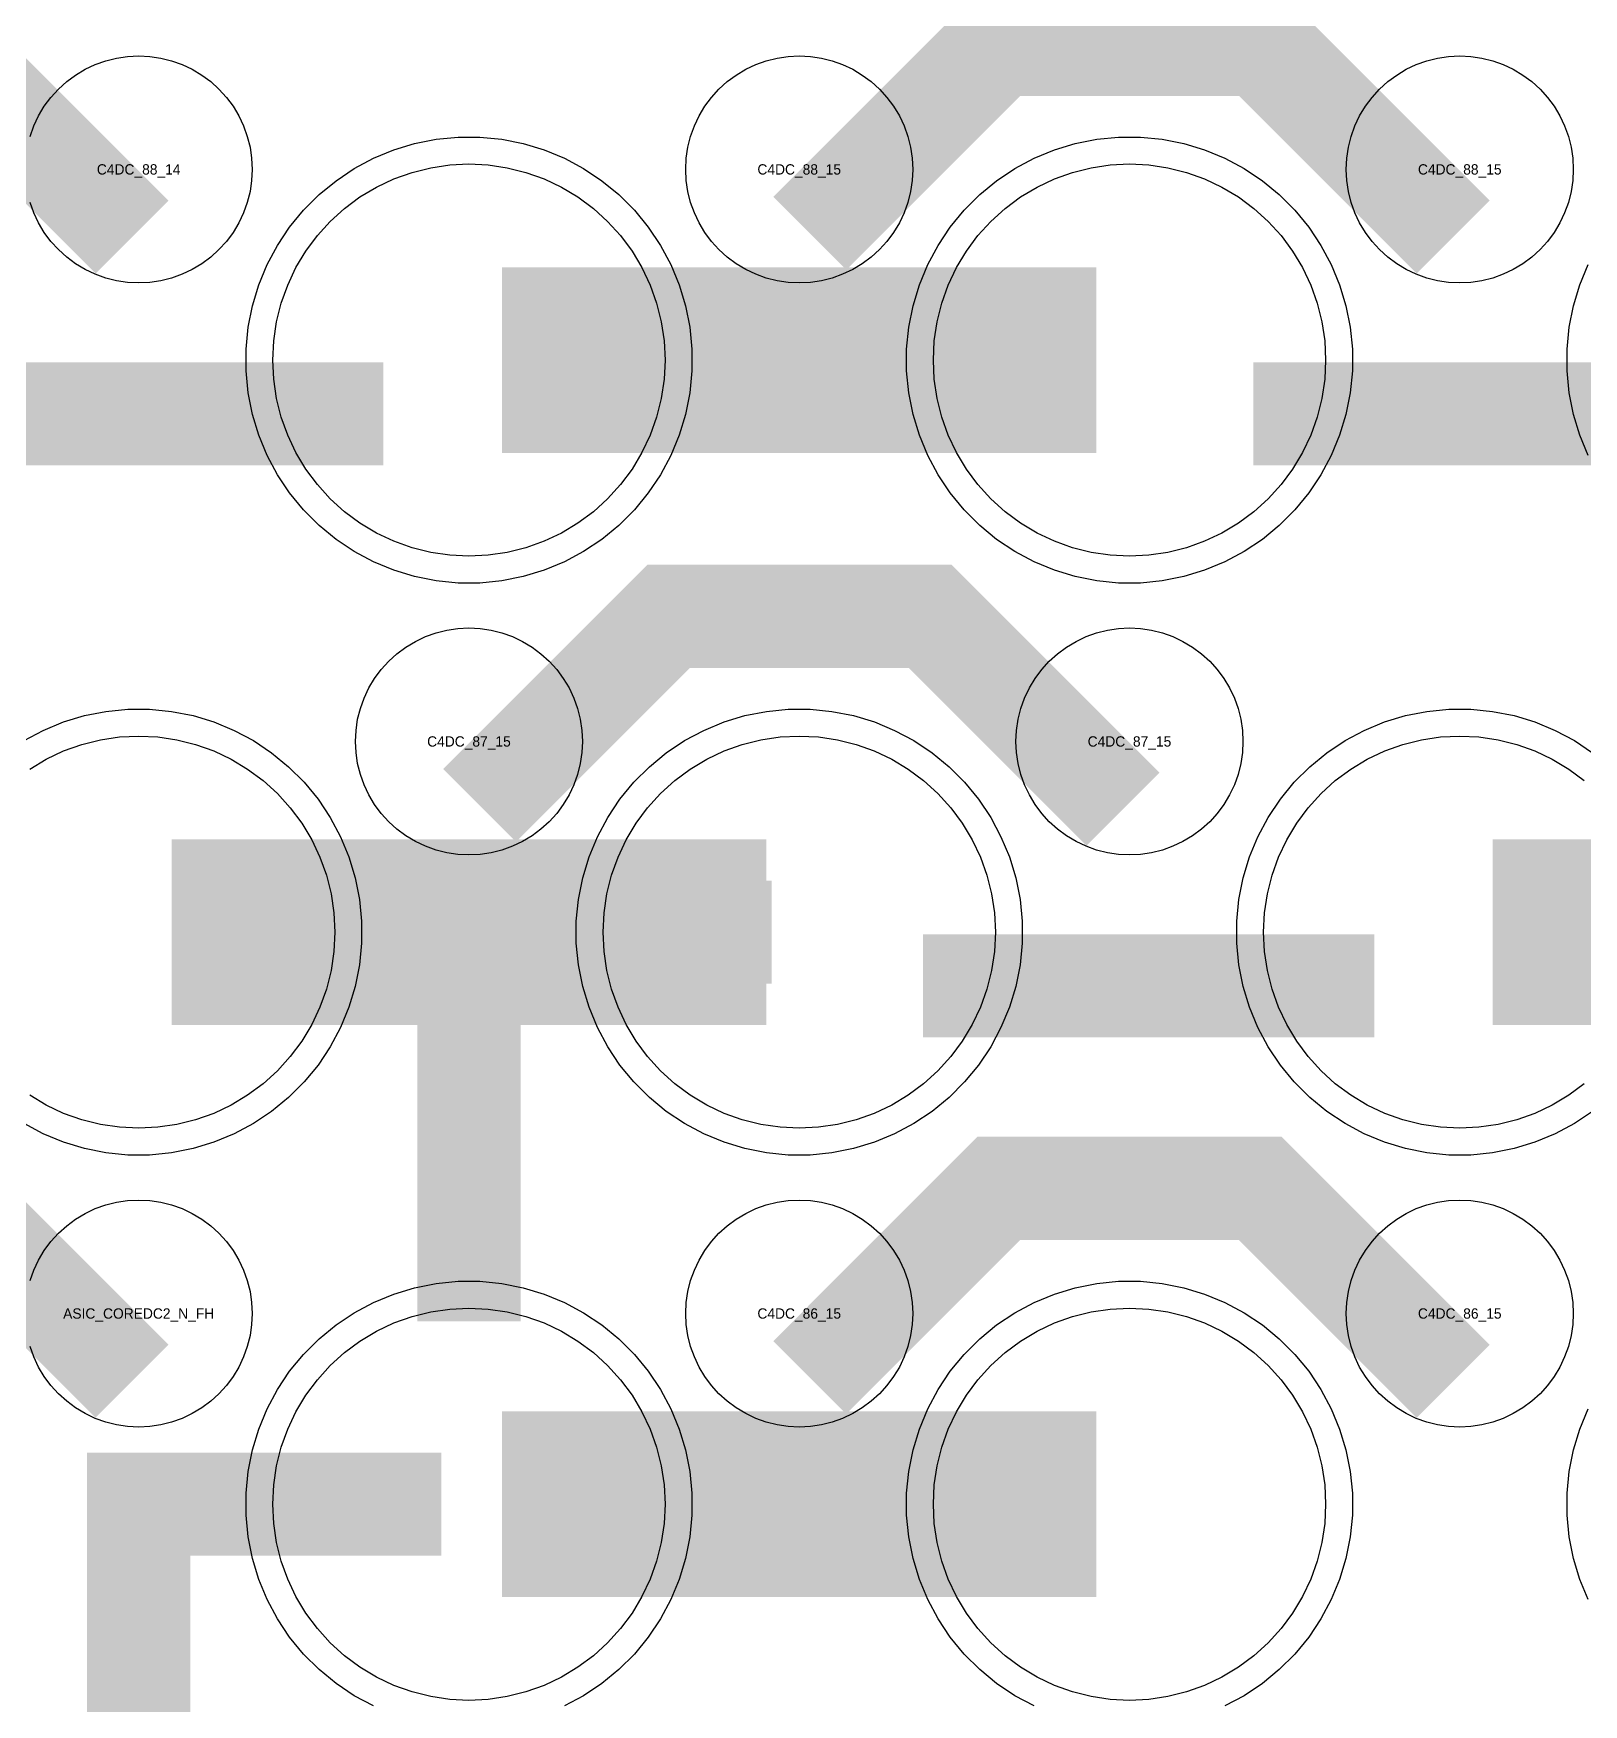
# Model space of a CAD drawing. Extents: x -11880 to 11880, y -14992 to 14992.
# Drawn here: x -7305.5 to -6930, y -2971.6 to -2566.8 of the extents above; entities that cross this region are included whole.
import ezdxf
from ezdxf.enums import TextEntityAlignment as Align

# ---------------------------------------------------------------- set-up
doc = ezdxf.new("R2010")
doc.units = 0
doc.header["$MEASUREMENT"] = 0
for name, color, linetype in [('GDS_775_DT_237', 138, 'CONTINUOUS'), ('RDL1_FS', 34, 'CONTINUOUS'), ('RDL_BS', 160, 'CONTINUOUS')]:
    doc.layers.add(name, color=color, linetype=linetype)

msp = doc.modelspace()

# ---------------------------------------------------------------- linework, layer by layer
at = {"layer": 'RDL1_FS'}
for points in [[(-7200, -2693.434), (-7204.657, -2693.205), (-7209.268, -2692.521), (-7213.791, -2691.389), (-7218.181, -2689.817), (-7222.395, -2687.825), (-7226.395, -2685.427), (-7230.14, -2682.649), (-7233.594, -2679.519), (-7236.724, -2676.065), (-7239.502, -2672.32), (-7241.9, -2668.32), (-7243.892, -2664.106), (-7245.464, -2659.716), (-7246.596, -2655.193), (-7247.28, -2650.582), (-7247.509, -2645.925), (-7247.28, -2641.268), (-7246.596, -2636.657), (-7245.464, -2632.134), (-7243.892, -2627.744), (-7241.9, -2623.53), (-7239.502, -2619.53), (-7236.724, -2615.785), (-7233.594, -2612.331), (-7230.14, -2609.201), (-7226.395, -2606.423), (-7222.395, -2604.025), (-7218.181, -2602.033), (-7213.791, -2600.461), (-7209.268, -2599.329), (-7204.657, -2598.645), (-7200, -2598.416), (-7195.343, -2598.645), (-7190.732, -2599.329), (-7186.209, -2600.461), (-7181.819, -2602.033), (-7177.605, -2604.025), (-7173.605, -2606.423), (-7169.86, -2609.201), (-7166.406, -2612.331), (-7163.276, -2615.785), (-7160.498, -2619.53), (-7158.1, -2623.53), (-7156.108, -2627.744), (-7154.536, -2632.134), (-7153.404, -2636.657), (-7152.72, -2641.268), (-7152.491, -2645.925), (-7152.72, -2650.582), (-7153.404, -2655.193), (-7154.536, -2659.716), (-7156.108, -2664.106), (-7158.1, -2668.32), (-7160.498, -2672.32), (-7163.276, -2676.065), (-7166.406, -2679.519), (-7169.86, -2682.649), (-7173.605, -2685.427), (-7177.605, -2687.825), (-7181.819, -2689.817), (-7186.209, -2691.389), (-7190.732, -2692.521), (-7195.343, -2693.205)], [(-7040, -2693.434), (-7044.657, -2693.205), (-7049.268, -2692.521), (-7053.791, -2691.389), (-7058.181, -2689.817), (-7062.395, -2687.825), (-7066.395, -2685.427), (-7070.14, -2682.649), (-7073.594, -2679.519), (-7076.724, -2676.065), (-7079.502, -2672.32), (-7081.9, -2668.32), (-7083.892, -2664.106), (-7085.464, -2659.716), (-7086.596, -2655.193), (-7087.28, -2650.582), (-7087.509, -2645.925), (-7087.28, -2641.268), (-7086.596, -2636.657), (-7085.464, -2632.134), (-7083.892, -2627.744), (-7081.9, -2623.53), (-7079.502, -2619.53), (-7076.724, -2615.785), (-7073.594, -2612.331), (-7070.14, -2609.201), (-7066.395, -2606.423), (-7062.395, -2604.025), (-7058.181, -2602.033), (-7053.791, -2600.461), (-7049.268, -2599.329), (-7044.657, -2598.645), (-7040, -2598.416), (-7035.343, -2598.645), (-7030.732, -2599.329), (-7026.209, -2600.461), (-7021.819, -2602.033), (-7017.605, -2604.025), (-7013.605, -2606.423), (-7009.86, -2609.201), (-7006.406, -2612.331), (-7003.276, -2615.785), (-7000.498, -2619.53), (-6998.1, -2623.53), (-6996.108, -2627.744), (-6994.536, -2632.134), (-6993.404, -2636.657), (-6992.72, -2641.268), (-6992.491, -2645.925), (-6992.72, -2650.582), (-6993.404, -2655.193), (-6994.536, -2659.716), (-6996.108, -2664.106), (-6998.1, -2668.32), (-7000.498, -2672.32), (-7003.276, -2676.065), (-7006.406, -2679.519), (-7009.86, -2682.649), (-7013.605, -2685.427), (-7017.605, -2687.825), (-7021.819, -2689.817), (-7026.209, -2691.389), (-7030.732, -2692.521), (-7035.343, -2693.205)]]:
    msp.add_lwpolyline(points, close=True, dxfattribs=at)
for points in [[(-7191.998, -2645.925, 45, 45, 0), (-7119.998, -2645.925, 45, 45, 0)], [(-7119.998, -2645.925, 45, 45, 0), (-7047.998, -2645.925, 45, 45, 0)]]:
    msp.add_lwpolyline(points, format="xyseb", dxfattribs=at)
at = {"layer": 'RDL1_FS', "color": 11, "true_color": 0xf27172}
for points in [[(-7306.395, -2744.988), (-7302.395, -2742.59), (-7298.181, -2740.598), (-7293.791, -2739.026), (-7289.268, -2737.894), (-7284.657, -2737.21), (-7280, -2736.981), (-7275.343, -2737.21), (-7270.732, -2737.894), (-7266.209, -2739.026), (-7261.819, -2740.598), (-7257.605, -2742.59), (-7253.605, -2744.988), (-7249.86, -2747.766), (-7246.406, -2750.896), (-7243.276, -2754.35), (-7240.498, -2758.095), (-7238.1, -2762.095), (-7236.108, -2766.309), (-7234.536, -2770.699), (-7233.404, -2775.222), (-7232.72, -2779.833), (-7232.491, -2784.49), (-7232.72, -2789.147), (-7233.404, -2793.758), (-7234.536, -2798.281), (-7236.108, -2802.671), (-7238.1, -2806.885), (-7240.498, -2810.885), (-7243.276, -2814.63), (-7246.406, -2818.084), (-7249.86, -2821.214), (-7253.605, -2823.992), (-7257.605, -2826.39), (-7261.819, -2828.382), (-7266.209, -2829.954), (-7270.732, -2831.086), (-7275.343, -2831.77), (-7280, -2831.999), (-7284.657, -2831.77), (-7289.268, -2831.086), (-7293.791, -2829.954), (-7298.181, -2828.382), (-7302.395, -2826.39), (-7306.395, -2823.992)], [(-6929.86, -2821.214), (-6933.605, -2823.992), (-6937.605, -2826.39), (-6941.819, -2828.382), (-6946.209, -2829.954), (-6950.732, -2831.086), (-6955.343, -2831.77), (-6960, -2831.999), (-6964.657, -2831.77), (-6969.268, -2831.086), (-6973.791, -2829.954), (-6978.181, -2828.382), (-6982.395, -2826.39), (-6986.395, -2823.992), (-6990.14, -2821.214), (-6993.594, -2818.084), (-6996.724, -2814.63), (-6999.502, -2810.885), (-7001.9, -2806.885), (-7003.892, -2802.671), (-7005.464, -2798.281), (-7006.596, -2793.758), (-7007.28, -2789.147), (-7007.509, -2784.49), (-7007.28, -2779.833), (-7006.596, -2775.222), (-7005.464, -2770.699), (-7003.892, -2766.309), (-7001.9, -2762.095), (-6999.502, -2758.095), (-6996.724, -2754.35), (-6993.594, -2750.896), (-6990.14, -2747.766), (-6986.395, -2744.988), (-6982.395, -2742.59), (-6978.181, -2740.598), (-6973.791, -2739.026), (-6969.268, -2737.894), (-6964.657, -2737.21), (-6960, -2736.981), (-6955.343, -2737.21), (-6950.732, -2737.894), (-6946.209, -2739.026), (-6941.819, -2740.598), (-6937.605, -2742.59), (-6933.605, -2744.988), (-6929.86, -2747.766)]]:
    msp.add_lwpolyline(points, dxfattribs=at)
for points in [[(-7120, -2831.999), (-7124.657, -2831.77), (-7129.268, -2831.086), (-7133.791, -2829.954), (-7138.181, -2828.382), (-7142.395, -2826.39), (-7146.395, -2823.992), (-7150.14, -2821.214), (-7153.594, -2818.084), (-7156.724, -2814.63), (-7159.502, -2810.885), (-7161.9, -2806.885), (-7163.892, -2802.671), (-7165.464, -2798.281), (-7166.596, -2793.758), (-7167.28, -2789.147), (-7167.509, -2784.49), (-7167.28, -2779.833), (-7166.596, -2775.222), (-7165.464, -2770.699), (-7163.892, -2766.309), (-7161.9, -2762.095), (-7159.502, -2758.095), (-7156.724, -2754.35), (-7153.594, -2750.896), (-7150.14, -2747.766), (-7146.395, -2744.988), (-7142.395, -2742.59), (-7138.181, -2740.598), (-7133.791, -2739.026), (-7129.268, -2737.894), (-7124.657, -2737.21), (-7120, -2736.981), (-7115.343, -2737.21), (-7110.732, -2737.894), (-7106.209, -2739.026), (-7101.819, -2740.598), (-7097.605, -2742.59), (-7093.605, -2744.988), (-7089.86, -2747.766), (-7086.406, -2750.896), (-7083.276, -2754.35), (-7080.498, -2758.095), (-7078.1, -2762.095), (-7076.108, -2766.309), (-7074.536, -2770.699), (-7073.404, -2775.222), (-7072.72, -2779.833), (-7072.491, -2784.49), (-7072.72, -2789.147), (-7073.404, -2793.758), (-7074.536, -2798.281), (-7076.108, -2802.671), (-7078.1, -2806.885), (-7080.498, -2810.885), (-7083.276, -2814.63), (-7086.406, -2818.084), (-7089.86, -2821.214), (-7093.605, -2823.992), (-7097.605, -2826.39), (-7101.819, -2828.382), (-7106.209, -2829.954), (-7110.732, -2831.086), (-7115.343, -2831.77)], [(-7200, -2970.564), (-7204.657, -2970.335), (-7209.268, -2969.651), (-7213.791, -2968.519), (-7218.181, -2966.947), (-7222.395, -2964.955), (-7226.395, -2962.557), (-7230.14, -2959.779), (-7233.594, -2956.649), (-7236.724, -2953.195), (-7239.502, -2949.45), (-7241.9, -2945.45), (-7243.892, -2941.236), (-7245.464, -2936.846), (-7246.596, -2932.323), (-7247.28, -2927.712), (-7247.509, -2923.055), (-7247.28, -2918.398), (-7246.596, -2913.787), (-7245.464, -2909.264), (-7243.892, -2904.874), (-7241.9, -2900.66), (-7239.502, -2896.66), (-7236.724, -2892.915), (-7233.594, -2889.461), (-7230.14, -2886.331), (-7226.395, -2883.553), (-7222.395, -2881.155), (-7218.181, -2879.163), (-7213.791, -2877.591), (-7209.268, -2876.459), (-7204.657, -2875.775), (-7200, -2875.546), (-7195.343, -2875.775), (-7190.732, -2876.459), (-7186.209, -2877.591), (-7181.819, -2879.163), (-7177.605, -2881.155), (-7173.605, -2883.553), (-7169.86, -2886.331), (-7166.406, -2889.461), (-7163.276, -2892.915), (-7160.498, -2896.66), (-7158.1, -2900.66), (-7156.108, -2904.874), (-7154.536, -2909.264), (-7153.404, -2913.787), (-7152.72, -2918.398), (-7152.491, -2923.055), (-7152.72, -2927.712), (-7153.404, -2932.323), (-7154.536, -2936.846), (-7156.108, -2941.236), (-7158.1, -2945.45), (-7160.498, -2949.45), (-7163.276, -2953.195), (-7166.406, -2956.649), (-7169.86, -2959.779), (-7173.605, -2962.557), (-7177.605, -2964.955), (-7181.819, -2966.947), (-7186.209, -2968.519), (-7190.732, -2969.651), (-7195.343, -2970.335)], [(-7040, -2970.564), (-7044.657, -2970.335), (-7049.268, -2969.651), (-7053.791, -2968.519), (-7058.181, -2966.947), (-7062.395, -2964.955), (-7066.395, -2962.557), (-7070.14, -2959.779), (-7073.594, -2956.649), (-7076.724, -2953.195), (-7079.502, -2949.45), (-7081.9, -2945.45), (-7083.892, -2941.236), (-7085.464, -2936.846), (-7086.596, -2932.323), (-7087.28, -2927.712), (-7087.509, -2923.055), (-7087.28, -2918.398), (-7086.596, -2913.787), (-7085.464, -2909.264), (-7083.892, -2904.874), (-7081.9, -2900.66), (-7079.502, -2896.66), (-7076.724, -2892.915), (-7073.594, -2889.461), (-7070.14, -2886.331), (-7066.395, -2883.553), (-7062.395, -2881.155), (-7058.181, -2879.163), (-7053.791, -2877.591), (-7049.268, -2876.459), (-7044.657, -2875.775), (-7040, -2875.546), (-7035.343, -2875.775), (-7030.732, -2876.459), (-7026.209, -2877.591), (-7021.819, -2879.163), (-7017.605, -2881.155), (-7013.605, -2883.553), (-7009.86, -2886.331), (-7006.406, -2889.461), (-7003.276, -2892.915), (-7000.498, -2896.66), (-6998.1, -2900.66), (-6996.108, -2904.874), (-6994.536, -2909.264), (-6993.404, -2913.787), (-6992.72, -2918.398), (-6992.491, -2923.055), (-6992.72, -2927.712), (-6993.404, -2932.323), (-6994.536, -2936.846), (-6996.108, -2941.236), (-6998.1, -2945.45), (-7000.498, -2949.45), (-7003.276, -2953.195), (-7006.406, -2956.649), (-7009.86, -2959.779), (-7013.605, -2962.557), (-7017.605, -2964.955), (-7021.819, -2966.947), (-7026.209, -2968.519), (-7030.732, -2969.651), (-7035.343, -2970.335)]]:
    msp.add_lwpolyline(points, close=True, dxfattribs=at)
for points in [[(-7271.998, -2784.49, 45, 45, 0), (-7199.998, -2784.49, 45, 45, 0)], [(-7199.998, -2784.49, 45, 45, 0), (-7127.998, -2784.49, 45, 45, 0)], [(-6951.998, -2784.49, 45, 45, 0), (-6879.998, -2784.49, 45, 45, 0)], [(-7191.998, -2923.055, 45, 45, 0), (-7119.998, -2923.055, 45, 45, 0)], [(-7119.998, -2923.055, 45, 45, 0), (-7047.998, -2923.055, 45, 45, 0)]]:
    msp.add_lwpolyline(points, format="xyseb", dxfattribs=at)
at = {"layer": 'RDL_BS'}
for points in [[(-7281.599, -2616.138, 25, 25, 0), (-7328.313, -2569.424, 25, 25, 0), (-7358.071, -2569.424, 25, 25, 0)], [(-7117.438, -2615.239, 25, 25, 0), (-7071.623, -2569.424, 25, 25, 0), (-7038.07, -2569.424, 25, 25, 0)], [(-6961.599, -2616.138, 25, 25, 0), (-7008.313, -2569.424, 25, 25, 0), (-7038.071, -2569.424, 25, 25, 0)], [(-7329.984, -2658.938, 25, 25, 0), (-7220.719, -2658.938, 25, 25, 0)], [(-7009.984, -2658.938, 25, 25, 0), (-6900.719, -2658.938, 25, 25, 0)], [(-7197.438, -2753.804, 25, 25, 0), (-7151.623, -2707.989, 25, 25, 0), (-7118.07, -2707.989, 25, 25, 0)], [(-7041.599, -2754.703, 25, 25, 0), (-7088.313, -2707.989, 25, 25, 0), (-7118.071, -2707.989, 25, 25, 0)], [(-7281.599, -2893.268, 25, 25, 0), (-7328.313, -2846.554, 25, 25, 0), (-7358.071, -2846.554, 25, 25, 0)], [(-7117.438, -2892.369, 25, 25, 0), (-7071.623, -2846.554, 25, 25, 0), (-7038.07, -2846.554, 25, 25, 0)], [(-6961.599, -2893.268, 25, 25, 0), (-7008.313, -2846.554, 25, 25, 0), (-7038.071, -2846.554, 25, 25, 0)]]:
    msp.add_lwpolyline(points, format="xyseb", dxfattribs=at)
for points in [[(-7306.309, -2591.753), (-7305.402, -2589.218), (-7304.25, -2586.781), (-7302.857, -2584.457), (-7301.254, -2582.294), (-7299.442, -2580.295), (-7297.443, -2578.483), (-7295.28, -2576.88), (-7292.956, -2575.487), (-7290.519, -2574.335), (-7287.984, -2573.428), (-7285.365, -2572.771), (-7282.693, -2572.375), (-7280, -2572.243), (-7277.307, -2572.375), (-7274.635, -2572.771), (-7272.016, -2573.428), (-7269.481, -2574.335), (-7267.044, -2575.487), (-7264.72, -2576.88), (-7262.557, -2578.483), (-7260.558, -2580.295), (-7258.746, -2582.294), (-7257.143, -2584.457), (-7255.75, -2586.781), (-7254.598, -2589.218), (-7253.691, -2591.753), (-7253.034, -2594.372), (-7252.638, -2597.044), (-7252.506, -2599.737), (-7252.638, -2602.43), (-7253.034, -2605.102), (-7253.691, -2607.721), (-7254.598, -2610.256), (-7255.75, -2612.693), (-7257.143, -2615.017), (-7258.746, -2617.18), (-7260.558, -2619.179), (-7262.557, -2620.991), (-7264.72, -2622.594), (-7267.044, -2623.987), (-7269.481, -2625.139), (-7272.016, -2626.046), (-7274.635, -2626.703), (-7277.307, -2627.099), (-7280, -2627.231), (-7282.693, -2627.099), (-7285.365, -2626.703), (-7287.984, -2626.046), (-7290.519, -2625.139), (-7292.956, -2623.987), (-7295.28, -2622.594), (-7297.443, -2620.991), (-7299.442, -2619.179), (-7301.254, -2617.18), (-7302.857, -2615.017), (-7304.25, -2612.693), (-7305.402, -2610.256), (-7306.309, -2607.721)], [(-6928.875, -2669.04), (-6930.906, -2664.13), (-6932.437, -2659.09), (-6933.483, -2653.863), (-6934, -2648.569), (-6934, -2643.281), (-6933.483, -2637.987), (-6932.437, -2632.76), (-6930.906, -2627.72), (-6928.875, -2622.81)], [(-7306.309, -2868.883), (-7305.402, -2866.348), (-7304.25, -2863.911), (-7302.857, -2861.587), (-7301.254, -2859.424), (-7299.442, -2857.425), (-7297.443, -2855.613), (-7295.28, -2854.01), (-7292.956, -2852.617), (-7290.519, -2851.465), (-7287.984, -2850.558), (-7285.365, -2849.901), (-7282.693, -2849.505), (-7280, -2849.373), (-7277.307, -2849.505), (-7274.635, -2849.901), (-7272.016, -2850.558), (-7269.481, -2851.465), (-7267.044, -2852.617), (-7264.72, -2854.01), (-7262.557, -2855.613), (-7260.558, -2857.425), (-7258.746, -2859.424), (-7257.143, -2861.587), (-7255.75, -2863.911), (-7254.598, -2866.348), (-7253.691, -2868.883), (-7253.034, -2871.502), (-7252.638, -2874.174), (-7252.506, -2876.867), (-7252.638, -2879.56), (-7253.034, -2882.232), (-7253.691, -2884.851), (-7254.598, -2887.386), (-7255.75, -2889.823), (-7257.143, -2892.147), (-7258.746, -2894.31), (-7260.558, -2896.309), (-7262.557, -2898.121), (-7264.72, -2899.724), (-7267.044, -2901.117), (-7269.481, -2902.269), (-7272.016, -2903.176), (-7274.635, -2903.833), (-7277.307, -2904.229), (-7280, -2904.361), (-7282.693, -2904.229), (-7285.365, -2903.833), (-7287.984, -2903.176), (-7290.519, -2902.269), (-7292.956, -2901.117), (-7295.28, -2899.724), (-7297.443, -2898.121), (-7299.442, -2896.309), (-7301.254, -2894.31), (-7302.857, -2892.147), (-7304.25, -2889.823), (-7305.402, -2887.386), (-7306.309, -2884.851)], [(-6928.875, -2946.17), (-6930.906, -2941.26), (-6932.437, -2936.22), (-6933.483, -2930.993), (-6934, -2925.699), (-6934, -2920.411), (-6933.483, -2915.117), (-6932.437, -2909.89), (-6930.906, -2904.85), (-6928.875, -2899.94)]]:
    msp.add_lwpolyline(points, dxfattribs=at)
for points in [[(-7120, -2627.231), (-7122.693, -2627.099), (-7125.365, -2626.703), (-7127.984, -2626.046), (-7130.519, -2625.139), (-7132.956, -2623.987), (-7135.28, -2622.594), (-7137.443, -2620.991), (-7139.442, -2619.179), (-7141.254, -2617.18), (-7142.857, -2615.017), (-7144.25, -2612.693), (-7145.402, -2610.256), (-7146.309, -2607.721), (-7146.966, -2605.102), (-7147.362, -2602.43), (-7147.494, -2599.737), (-7147.362, -2597.044), (-7146.966, -2594.372), (-7146.309, -2591.753), (-7145.402, -2589.218), (-7144.25, -2586.781), (-7142.857, -2584.457), (-7141.254, -2582.294), (-7139.442, -2580.295), (-7137.443, -2578.483), (-7135.28, -2576.88), (-7132.956, -2575.487), (-7130.519, -2574.335), (-7127.984, -2573.428), (-7125.365, -2572.771), (-7122.693, -2572.375), (-7120, -2572.243), (-7117.307, -2572.375), (-7114.635, -2572.771), (-7112.016, -2573.428), (-7109.481, -2574.335), (-7107.044, -2575.487), (-7104.72, -2576.88), (-7102.557, -2578.483), (-7100.558, -2580.295), (-7098.746, -2582.294), (-7097.143, -2584.457), (-7095.75, -2586.781), (-7094.598, -2589.218), (-7093.691, -2591.753), (-7093.034, -2594.372), (-7092.638, -2597.044), (-7092.506, -2599.737), (-7092.638, -2602.43), (-7093.034, -2605.102), (-7093.691, -2607.721), (-7094.598, -2610.256), (-7095.75, -2612.693), (-7097.143, -2615.017), (-7098.746, -2617.18), (-7100.558, -2619.179), (-7102.557, -2620.991), (-7104.72, -2622.594), (-7107.044, -2623.987), (-7109.481, -2625.139), (-7112.016, -2626.046), (-7114.635, -2626.703), (-7117.307, -2627.099)], [(-6960, -2627.231), (-6962.693, -2627.099), (-6965.365, -2626.703), (-6967.984, -2626.046), (-6970.519, -2625.139), (-6972.956, -2623.987), (-6975.28, -2622.594), (-6977.443, -2620.991), (-6979.442, -2619.179), (-6981.254, -2617.18), (-6982.857, -2615.017), (-6984.25, -2612.693), (-6985.402, -2610.256), (-6986.309, -2607.721), (-6986.966, -2605.102), (-6987.362, -2602.43), (-6987.494, -2599.737), (-6987.362, -2597.044), (-6986.966, -2594.372), (-6986.309, -2591.753), (-6985.402, -2589.218), (-6984.25, -2586.781), (-6982.857, -2584.457), (-6981.254, -2582.294), (-6979.442, -2580.295), (-6977.443, -2578.483), (-6975.28, -2576.88), (-6972.956, -2575.487), (-6970.519, -2574.335), (-6967.984, -2573.428), (-6965.365, -2572.771), (-6962.693, -2572.375), (-6960, -2572.243), (-6957.307, -2572.375), (-6954.635, -2572.771), (-6952.016, -2573.428), (-6949.481, -2574.335), (-6947.044, -2575.487), (-6944.72, -2576.88), (-6942.557, -2578.483), (-6940.558, -2580.295), (-6938.746, -2582.294), (-6937.143, -2584.457), (-6935.75, -2586.781), (-6934.598, -2589.218), (-6933.691, -2591.753), (-6933.034, -2594.372), (-6932.638, -2597.044), (-6932.506, -2599.737), (-6932.638, -2602.43), (-6933.034, -2605.102), (-6933.691, -2607.721), (-6934.598, -2610.256), (-6935.75, -2612.693), (-6937.143, -2615.017), (-6938.746, -2617.18), (-6940.558, -2619.179), (-6942.557, -2620.991), (-6944.72, -2622.594), (-6947.044, -2623.987), (-6949.481, -2625.139), (-6952.016, -2626.046), (-6954.635, -2626.703), (-6957.307, -2627.099)], [(-7202.644, -2699.925), (-7207.938, -2699.408), (-7213.165, -2698.362), (-7218.205, -2696.831), (-7223.115, -2694.8), (-7227.777, -2692.308), (-7232.191, -2689.361), (-7236.292, -2685.999), (-7240.074, -2682.217), (-7243.436, -2678.116), (-7246.383, -2673.702), (-7248.875, -2669.04), (-7250.906, -2664.13), (-7252.437, -2659.09), (-7253.483, -2653.863), (-7254, -2648.569), (-7254, -2643.281), (-7253.483, -2637.987), (-7252.437, -2632.76), (-7250.906, -2627.72), (-7248.875, -2622.81), (-7246.383, -2618.148), (-7243.436, -2613.734), (-7240.074, -2609.633), (-7236.292, -2605.851), (-7232.191, -2602.489), (-7227.777, -2599.542), (-7223.115, -2597.05), (-7218.205, -2595.019), (-7213.165, -2593.488), (-7207.938, -2592.442), (-7202.644, -2591.925), (-7197.356, -2591.925), (-7192.062, -2592.442), (-7186.835, -2593.488), (-7181.795, -2595.019), (-7176.885, -2597.05), (-7172.223, -2599.542), (-7167.809, -2602.489), (-7163.708, -2605.851), (-7159.926, -2609.633), (-7156.564, -2613.734), (-7153.617, -2618.148), (-7151.125, -2622.81), (-7149.094, -2627.72), (-7147.563, -2632.76), (-7146.517, -2637.987), (-7146, -2643.281), (-7146, -2648.569), (-7146.517, -2653.863), (-7147.563, -2659.09), (-7149.094, -2664.13), (-7151.125, -2669.04), (-7153.617, -2673.702), (-7156.564, -2678.116), (-7159.926, -2682.217), (-7163.708, -2685.999), (-7167.809, -2689.361), (-7172.223, -2692.308), (-7176.885, -2694.8), (-7181.795, -2696.831), (-7186.835, -2698.362), (-7192.062, -2699.408), (-7197.356, -2699.925)], [(-7042.644, -2699.925), (-7047.938, -2699.408), (-7053.165, -2698.362), (-7058.205, -2696.831), (-7063.115, -2694.8), (-7067.777, -2692.308), (-7072.191, -2689.361), (-7076.292, -2685.999), (-7080.074, -2682.217), (-7083.436, -2678.116), (-7086.383, -2673.702), (-7088.875, -2669.04), (-7090.906, -2664.13), (-7092.437, -2659.09), (-7093.483, -2653.863), (-7094, -2648.569), (-7094, -2643.281), (-7093.483, -2637.987), (-7092.437, -2632.76), (-7090.906, -2627.72), (-7088.875, -2622.81), (-7086.383, -2618.148), (-7083.436, -2613.734), (-7080.074, -2609.633), (-7076.292, -2605.851), (-7072.191, -2602.489), (-7067.777, -2599.542), (-7063.115, -2597.05), (-7058.205, -2595.019), (-7053.165, -2593.488), (-7047.938, -2592.442), (-7042.644, -2591.925), (-7037.356, -2591.925), (-7032.062, -2592.442), (-7026.835, -2593.488), (-7021.795, -2595.019), (-7016.885, -2597.05), (-7012.223, -2599.542), (-7007.809, -2602.489), (-7003.708, -2605.851), (-6999.926, -2609.633), (-6996.564, -2613.734), (-6993.617, -2618.148), (-6991.125, -2622.81), (-6989.094, -2627.72), (-6987.563, -2632.76), (-6986.517, -2637.987), (-6986, -2643.281), (-6986, -2648.569), (-6986.517, -2653.863), (-6987.563, -2659.09), (-6989.094, -2664.13), (-6991.125, -2669.04), (-6993.617, -2673.702), (-6996.564, -2678.116), (-6999.926, -2682.217), (-7003.708, -2685.999), (-7007.809, -2689.361), (-7012.223, -2692.308), (-7016.885, -2694.8), (-7021.795, -2696.831), (-7026.835, -2698.362), (-7032.062, -2699.408), (-7037.356, -2699.925)], [(-7200, -2765.796), (-7202.693, -2765.664), (-7205.365, -2765.268), (-7207.984, -2764.611), (-7210.519, -2763.704), (-7212.956, -2762.552), (-7215.28, -2761.159), (-7217.443, -2759.556), (-7219.442, -2757.744), (-7221.254, -2755.745), (-7222.857, -2753.582), (-7224.25, -2751.258), (-7225.402, -2748.821), (-7226.309, -2746.286), (-7226.966, -2743.667), (-7227.362, -2740.995), (-7227.494, -2738.302), (-7227.362, -2735.609), (-7226.966, -2732.937), (-7226.309, -2730.318), (-7225.402, -2727.783), (-7224.25, -2725.346), (-7222.857, -2723.022), (-7221.254, -2720.859), (-7219.442, -2718.86), (-7217.443, -2717.048), (-7215.28, -2715.445), (-7212.956, -2714.052), (-7210.519, -2712.9), (-7207.984, -2711.993), (-7205.365, -2711.336), (-7202.693, -2710.94), (-7200, -2710.808), (-7197.307, -2710.94), (-7194.635, -2711.336), (-7192.016, -2711.993), (-7189.481, -2712.9), (-7187.044, -2714.052), (-7184.72, -2715.445), (-7182.557, -2717.048), (-7180.558, -2718.86), (-7178.746, -2720.859), (-7177.143, -2723.022), (-7175.75, -2725.346), (-7174.598, -2727.783), (-7173.691, -2730.318), (-7173.034, -2732.937), (-7172.638, -2735.609), (-7172.506, -2738.302), (-7172.638, -2740.995), (-7173.034, -2743.667), (-7173.691, -2746.286), (-7174.598, -2748.821), (-7175.75, -2751.258), (-7177.143, -2753.582), (-7178.746, -2755.745), (-7180.558, -2757.744), (-7182.557, -2759.556), (-7184.72, -2761.159), (-7187.044, -2762.552), (-7189.481, -2763.704), (-7192.016, -2764.611), (-7194.635, -2765.268), (-7197.307, -2765.664)], [(-7040, -2765.796), (-7042.693, -2765.664), (-7045.365, -2765.268), (-7047.984, -2764.611), (-7050.519, -2763.704), (-7052.956, -2762.552), (-7055.28, -2761.159), (-7057.443, -2759.556), (-7059.442, -2757.744), (-7061.254, -2755.745), (-7062.857, -2753.582), (-7064.25, -2751.258), (-7065.402, -2748.821), (-7066.309, -2746.286), (-7066.966, -2743.667), (-7067.362, -2740.995), (-7067.494, -2738.302), (-7067.362, -2735.609), (-7066.966, -2732.937), (-7066.309, -2730.318), (-7065.402, -2727.783), (-7064.25, -2725.346), (-7062.857, -2723.022), (-7061.254, -2720.859), (-7059.442, -2718.86), (-7057.443, -2717.048), (-7055.28, -2715.445), (-7052.956, -2714.052), (-7050.519, -2712.9), (-7047.984, -2711.993), (-7045.365, -2711.336), (-7042.693, -2710.94), (-7040, -2710.808), (-7037.307, -2710.94), (-7034.635, -2711.336), (-7032.016, -2711.993), (-7029.481, -2712.9), (-7027.044, -2714.052), (-7024.72, -2715.445), (-7022.557, -2717.048), (-7020.558, -2718.86), (-7018.746, -2720.859), (-7017.143, -2723.022), (-7015.75, -2725.346), (-7014.598, -2727.783), (-7013.691, -2730.318), (-7013.034, -2732.937), (-7012.638, -2735.609), (-7012.506, -2738.302), (-7012.638, -2740.995), (-7013.034, -2743.667), (-7013.691, -2746.286), (-7014.598, -2748.821), (-7015.75, -2751.258), (-7017.143, -2753.582), (-7018.746, -2755.745), (-7020.558, -2757.744), (-7022.557, -2759.556), (-7024.72, -2761.159), (-7027.044, -2762.552), (-7029.481, -2763.704), (-7032.016, -2764.611), (-7034.635, -2765.268), (-7037.307, -2765.664)], [(-7120, -2904.361), (-7122.693, -2904.229), (-7125.365, -2903.833), (-7127.984, -2903.176), (-7130.519, -2902.269), (-7132.956, -2901.117), (-7135.28, -2899.724), (-7137.443, -2898.121), (-7139.442, -2896.309), (-7141.254, -2894.31), (-7142.857, -2892.147), (-7144.25, -2889.823), (-7145.402, -2887.386), (-7146.309, -2884.851), (-7146.966, -2882.232), (-7147.362, -2879.56), (-7147.494, -2876.867), (-7147.362, -2874.174), (-7146.966, -2871.502), (-7146.309, -2868.883), (-7145.402, -2866.348), (-7144.25, -2863.911), (-7142.857, -2861.587), (-7141.254, -2859.424), (-7139.442, -2857.425), (-7137.443, -2855.613), (-7135.28, -2854.01), (-7132.956, -2852.617), (-7130.519, -2851.465), (-7127.984, -2850.558), (-7125.365, -2849.901), (-7122.693, -2849.505), (-7120, -2849.373), (-7117.307, -2849.505), (-7114.635, -2849.901), (-7112.016, -2850.558), (-7109.481, -2851.465), (-7107.044, -2852.617), (-7104.72, -2854.01), (-7102.557, -2855.613), (-7100.558, -2857.425), (-7098.746, -2859.424), (-7097.143, -2861.587), (-7095.75, -2863.911), (-7094.598, -2866.348), (-7093.691, -2868.883), (-7093.034, -2871.502), (-7092.638, -2874.174), (-7092.506, -2876.867), (-7092.638, -2879.56), (-7093.034, -2882.232), (-7093.691, -2884.851), (-7094.598, -2887.386), (-7095.75, -2889.823), (-7097.143, -2892.147), (-7098.746, -2894.31), (-7100.558, -2896.309), (-7102.557, -2898.121), (-7104.72, -2899.724), (-7107.044, -2901.117), (-7109.481, -2902.269), (-7112.016, -2903.176), (-7114.635, -2903.833), (-7117.307, -2904.229)], [(-6960, -2904.361), (-6962.693, -2904.229), (-6965.365, -2903.833), (-6967.984, -2903.176), (-6970.519, -2902.269), (-6972.956, -2901.117), (-6975.28, -2899.724), (-6977.443, -2898.121), (-6979.442, -2896.309), (-6981.254, -2894.31), (-6982.857, -2892.147), (-6984.25, -2889.823), (-6985.402, -2887.386), (-6986.309, -2884.851), (-6986.966, -2882.232), (-6987.362, -2879.56), (-6987.494, -2876.867), (-6987.362, -2874.174), (-6986.966, -2871.502), (-6986.309, -2868.883), (-6985.402, -2866.348), (-6984.25, -2863.911), (-6982.857, -2861.587), (-6981.254, -2859.424), (-6979.442, -2857.425), (-6977.443, -2855.613), (-6975.28, -2854.01), (-6972.956, -2852.617), (-6970.519, -2851.465), (-6967.984, -2850.558), (-6965.365, -2849.901), (-6962.693, -2849.505), (-6960, -2849.373), (-6957.307, -2849.505), (-6954.635, -2849.901), (-6952.016, -2850.558), (-6949.481, -2851.465), (-6947.044, -2852.617), (-6944.72, -2854.01), (-6942.557, -2855.613), (-6940.558, -2857.425), (-6938.746, -2859.424), (-6937.143, -2861.587), (-6935.75, -2863.911), (-6934.598, -2866.348), (-6933.691, -2868.883), (-6933.034, -2871.502), (-6932.638, -2874.174), (-6932.506, -2876.867), (-6932.638, -2879.56), (-6933.034, -2882.232), (-6933.691, -2884.851), (-6934.598, -2887.386), (-6935.75, -2889.823), (-6937.143, -2892.147), (-6938.746, -2894.31), (-6940.558, -2896.309), (-6942.557, -2898.121), (-6944.72, -2899.724), (-6947.044, -2901.117), (-6949.481, -2902.269), (-6952.016, -2903.176), (-6954.635, -2903.833), (-6957.307, -2904.229)]]:
    msp.add_lwpolyline(points, close=True, dxfattribs=at)
at = {"layer": 'RDL_BS', "color": 11, "true_color": 0xf27172}
for points in [[(-7307.777, -2738.107), (-7303.115, -2735.615), (-7298.205, -2733.584), (-7293.165, -2732.053), (-7287.938, -2731.007), (-7282.644, -2730.49), (-7277.356, -2730.49), (-7272.062, -2731.007), (-7266.835, -2732.053), (-7261.795, -2733.584), (-7256.885, -2735.615), (-7252.223, -2738.107), (-7247.809, -2741.054), (-7243.708, -2744.416), (-7239.926, -2748.198), (-7236.564, -2752.299), (-7233.617, -2756.713), (-7231.125, -2761.375), (-7229.094, -2766.285), (-7227.563, -2771.325), (-7226.517, -2776.552), (-7226, -2781.846), (-7226, -2787.134), (-7226.517, -2792.428), (-7227.563, -2797.655), (-7229.094, -2802.695), (-7231.125, -2807.605), (-7233.617, -2812.267), (-7236.564, -2816.681), (-7239.926, -2820.782), (-7243.708, -2824.564), (-7247.809, -2827.926), (-7252.223, -2830.873), (-7256.885, -2833.365), (-7261.795, -2835.396), (-7266.835, -2836.927), (-7272.062, -2837.973), (-7277.356, -2838.49), (-7282.644, -2838.49), (-7287.938, -2837.973), (-7293.165, -2836.927), (-7298.205, -2835.396), (-7303.115, -2833.365), (-7307.777, -2830.873)], [(-6927.809, -2827.926), (-6932.223, -2830.873), (-6936.885, -2833.365), (-6941.795, -2835.396), (-6946.835, -2836.927), (-6952.062, -2837.973), (-6957.356, -2838.49), (-6962.644, -2838.49), (-6967.938, -2837.973), (-6973.165, -2836.927), (-6978.205, -2835.396), (-6983.115, -2833.365), (-6987.777, -2830.873), (-6992.191, -2827.926), (-6996.292, -2824.564), (-7000.074, -2820.782), (-7003.436, -2816.681), (-7006.383, -2812.267), (-7008.875, -2807.605), (-7010.906, -2802.695), (-7012.437, -2797.655), (-7013.483, -2792.428), (-7014, -2787.134), (-7014, -2781.846), (-7013.483, -2776.552), (-7012.437, -2771.325), (-7010.906, -2766.285), (-7008.875, -2761.375), (-7006.383, -2756.713), (-7003.436, -2752.299), (-7000.074, -2748.198), (-6996.292, -2744.416), (-6992.191, -2741.054), (-6987.777, -2738.107), (-6983.115, -2735.615), (-6978.205, -2733.584), (-6973.165, -2732.053), (-6967.938, -2731.007), (-6962.644, -2730.49), (-6957.356, -2730.49), (-6952.062, -2731.007), (-6946.835, -2732.053), (-6941.795, -2733.584), (-6936.885, -2735.615), (-6932.223, -2738.107), (-6927.809, -2741.054)], [(-7223.115, -2971.93), (-7227.777, -2969.438), (-7232.191, -2966.491), (-7236.292, -2963.129), (-7240.074, -2959.347), (-7243.436, -2955.246), (-7246.383, -2950.832), (-7248.875, -2946.17), (-7250.906, -2941.26), (-7252.437, -2936.22), (-7253.483, -2930.993), (-7254, -2925.699), (-7254, -2920.411), (-7253.483, -2915.117), (-7252.437, -2909.89), (-7250.906, -2904.85), (-7248.875, -2899.94), (-7246.383, -2895.278), (-7243.436, -2890.864), (-7240.074, -2886.763), (-7236.292, -2882.981), (-7232.191, -2879.619), (-7227.777, -2876.672), (-7223.115, -2874.18), (-7218.205, -2872.149), (-7213.165, -2870.618), (-7207.938, -2869.572), (-7202.644, -2869.055), (-7197.356, -2869.055), (-7192.062, -2869.572), (-7186.835, -2870.618), (-7181.795, -2872.149), (-7176.885, -2874.18), (-7172.223, -2876.672), (-7167.809, -2879.619), (-7163.708, -2882.981), (-7159.926, -2886.763), (-7156.564, -2890.864), (-7153.617, -2895.278), (-7151.125, -2899.94), (-7149.094, -2904.85), (-7147.563, -2909.89), (-7146.517, -2915.117), (-7146, -2920.411), (-7146, -2925.699), (-7146.517, -2930.993), (-7147.563, -2936.22), (-7149.094, -2941.26), (-7151.125, -2946.17), (-7153.617, -2950.832), (-7156.564, -2955.246), (-7159.926, -2959.347), (-7163.708, -2963.129), (-7167.809, -2966.491), (-7172.223, -2969.438), (-7176.885, -2971.93)], [(-7063.115, -2971.93), (-7067.777, -2969.438), (-7072.191, -2966.491), (-7076.292, -2963.129), (-7080.074, -2959.347), (-7083.436, -2955.246), (-7086.383, -2950.832), (-7088.875, -2946.17), (-7090.906, -2941.26), (-7092.437, -2936.22), (-7093.483, -2930.993), (-7094, -2925.699), (-7094, -2920.411), (-7093.483, -2915.117), (-7092.437, -2909.89), (-7090.906, -2904.85), (-7088.875, -2899.94), (-7086.383, -2895.278), (-7083.436, -2890.864), (-7080.074, -2886.763), (-7076.292, -2882.981), (-7072.191, -2879.619), (-7067.777, -2876.672), (-7063.115, -2874.18), (-7058.205, -2872.149), (-7053.165, -2870.618), (-7047.938, -2869.572), (-7042.644, -2869.055), (-7037.356, -2869.055), (-7032.062, -2869.572), (-7026.835, -2870.618), (-7021.795, -2872.149), (-7016.885, -2874.18), (-7012.223, -2876.672), (-7007.809, -2879.619), (-7003.708, -2882.981), (-6999.926, -2886.763), (-6996.564, -2890.864), (-6993.617, -2895.278), (-6991.125, -2899.94), (-6989.094, -2904.85), (-6987.563, -2909.89), (-6986.517, -2915.117), (-6986, -2920.411), (-6986, -2925.699), (-6986.517, -2930.993), (-6987.563, -2936.22), (-6989.094, -2941.26), (-6991.125, -2946.17), (-6993.617, -2950.832), (-6996.564, -2955.246), (-6999.926, -2959.347), (-7003.708, -2963.129), (-7007.809, -2966.491), (-7012.223, -2969.438), (-7016.885, -2971.93)]]:
    msp.add_lwpolyline(points, dxfattribs=at)
msp.add_lwpolyline([(-7122.644, -2838.49), (-7127.938, -2837.973), (-7133.165, -2836.927), (-7138.205, -2835.396), (-7143.115, -2833.365), (-7147.777, -2830.873), (-7152.191, -2827.926), (-7156.292, -2824.564), (-7160.074, -2820.782), (-7163.436, -2816.681), (-7166.383, -2812.267), (-7168.875, -2807.605), (-7170.906, -2802.695), (-7172.437, -2797.655), (-7173.483, -2792.428), (-7174, -2787.134), (-7174, -2781.846), (-7173.483, -2776.552), (-7172.437, -2771.325), (-7170.906, -2766.285), (-7168.875, -2761.375), (-7166.383, -2756.713), (-7163.436, -2752.299), (-7160.074, -2748.198), (-7156.292, -2744.416), (-7152.191, -2741.054), (-7147.777, -2738.107), (-7143.115, -2735.615), (-7138.205, -2733.584), (-7133.165, -2732.053), (-7127.938, -2731.007), (-7122.644, -2730.49), (-7117.356, -2730.49), (-7112.062, -2731.007), (-7106.835, -2732.053), (-7101.795, -2733.584), (-7096.885, -2735.615), (-7092.223, -2738.107), (-7087.809, -2741.054), (-7083.708, -2744.416), (-7079.926, -2748.198), (-7076.564, -2752.299), (-7073.617, -2756.713), (-7071.125, -2761.375), (-7069.094, -2766.285), (-7067.563, -2771.325), (-7066.517, -2776.552), (-7066, -2781.846), (-7066, -2787.134), (-7066.517, -2792.428), (-7067.563, -2797.655), (-7069.094, -2802.695), (-7071.125, -2807.605), (-7073.617, -2812.267), (-7076.564, -2816.681), (-7079.926, -2820.782), (-7083.708, -2824.564), (-7087.809, -2827.926), (-7092.223, -2830.873), (-7096.885, -2833.365), (-7101.795, -2835.396), (-7106.835, -2836.927), (-7112.062, -2837.973), (-7117.356, -2838.49)], close=True, dxfattribs=at)
for points in [[(-7200, -2878.767, 25, 25, 0), (-7200, -2771.99, 25, 25, 0)], [(-7200, -2878.767, 25, 25, 0), (-7200, -2771.99, 25, 25, 0)], [(-7212.5, -2784.49, 25, 25, 0), (-7147.833, -2784.49, 25, 25, 0)], [(-7212.5, -2784.49, 25, 25, 0), (-7126.667, -2784.49, 25, 25, 0)], [(-7089.984, -2797.503, 25, 25, 0), (-6980.719, -2797.503, 25, 25, 0)], [(-7280, -3017.332, 25, 25, 0), (-7280, -2910.555, 25, 25, 0)], [(-7280, -3017.332, 25, 25, 0), (-7280, -2910.555, 25, 25, 0)], [(-7292.5, -2923.055, 25, 25, 0), (-7227.833, -2923.055, 25, 25, 0)], [(-7292.5, -2923.055, 25, 25, 0), (-7206.667, -2923.055, 25, 25, 0)]]:
    msp.add_lwpolyline(points, format="xyseb", dxfattribs=at)

# ---------------------------------------------------------------- texts
at = {"layer": 'GDS_775_DT_237'}
for s, p in [('C4DC_88_14', (-7280, -2599.737)), ('C4DC_88_14', (-7280, -2599.737)), ('C4DC_88_15', (-7120, -2599.737)), ('C4DC_88_15', (-7120, -2599.737)), ('C4DC_88_15', (-6960, -2599.737)), ('C4DC_88_15', (-6960, -2599.737)), ('C4DC_87_15', (-7200, -2738.302)), ('C4DC_87_15', (-7200, -2738.302)), ('C4DC_87_15', (-7040, -2738.302)), ('C4DC_87_15', (-7040, -2738.302)), ('ASIC_COREDC2_N_FH', (-7280, -2876.867)), ('ASIC_COREDC2_N_FH', (-7280, -2876.867)), ('C4DC_86_15', (-7120, -2876.867)), ('C4DC_86_15', (-7120, -2876.867)), ('C4DC_86_15', (-6960, -2876.867)), ('C4DC_86_15', (-6960, -2876.867))]:
    msp.add_text(s, height=2.5, dxfattribs=at).set_placement(p, align=Align.MIDDLE_CENTER)

doc.saveas('drawing.dxf')
